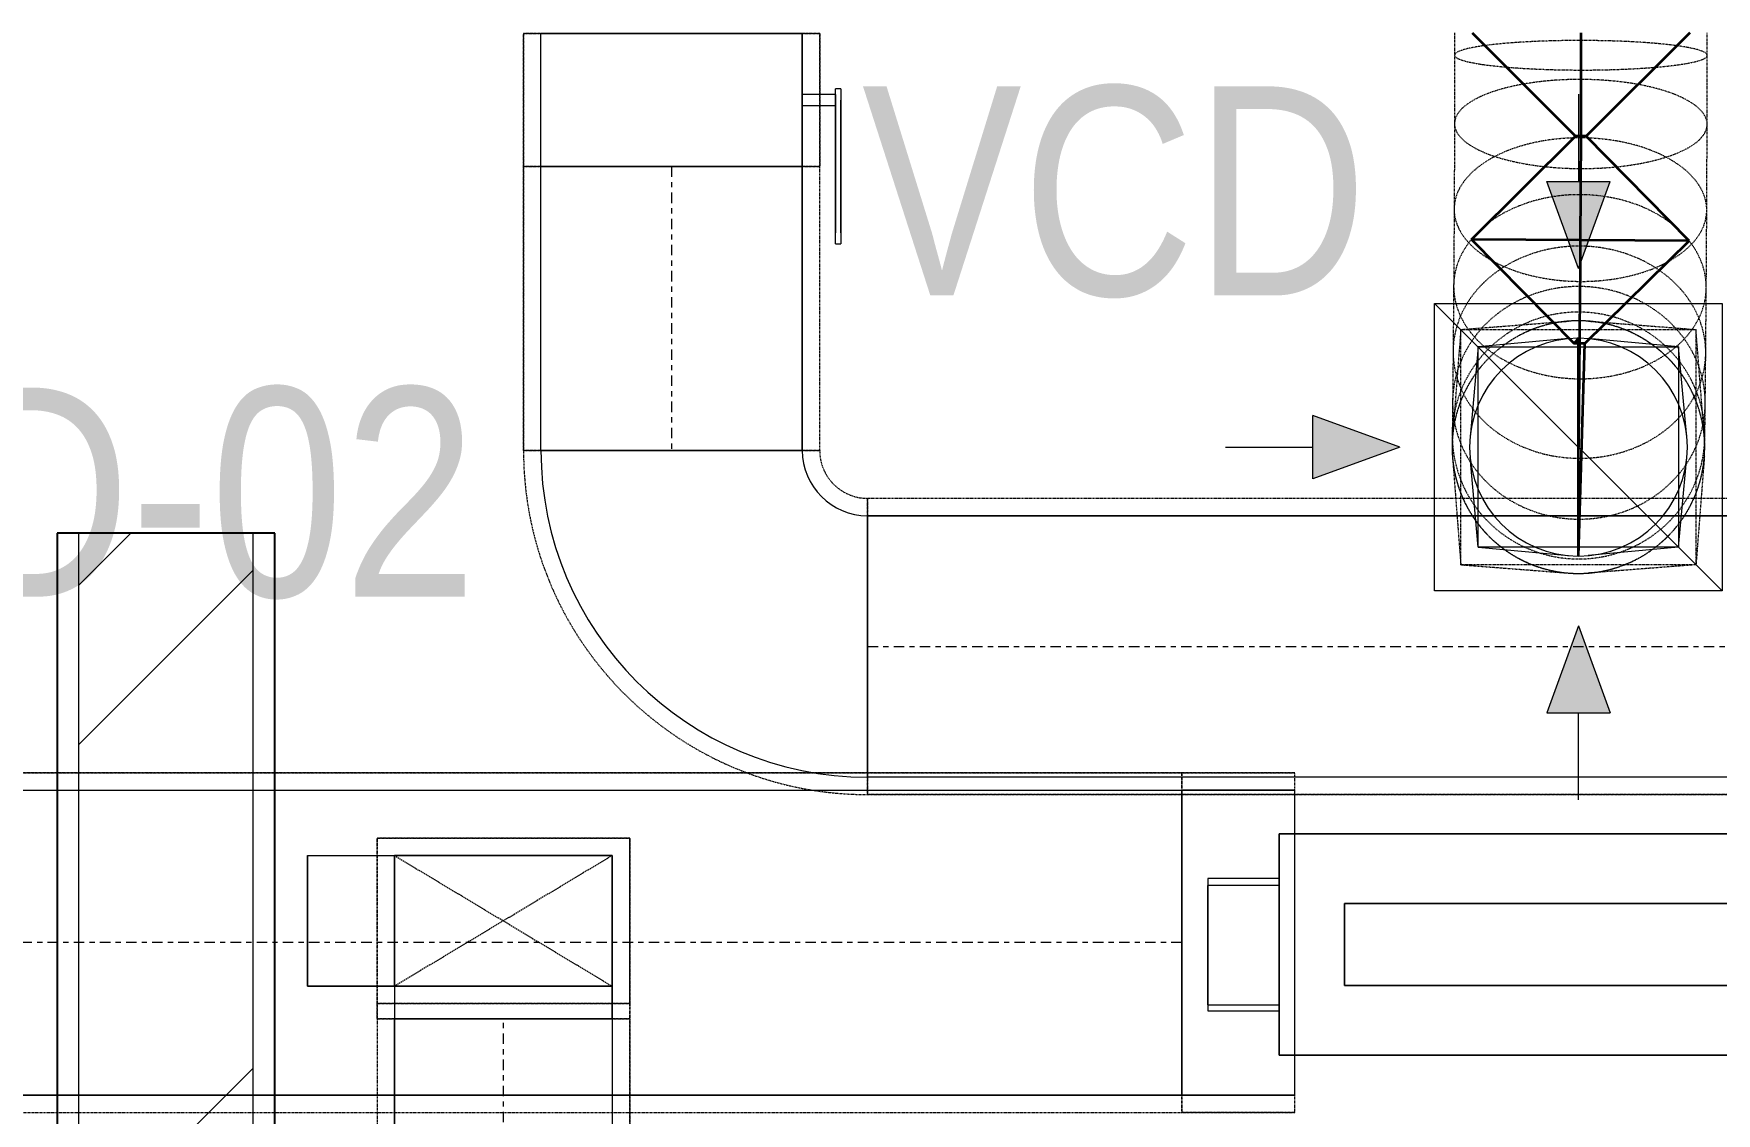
# Model space of a CAD drawing. Header units: inches. Extents: x -83664 to 20107, y -47222 to 19398.
# Drawn here: x -11524 to -9592, y -38480 to -37241 of the extents above; entities that cross this region are included whole.
import ezdxf

# ---------------------------------------------------------------- set-up
doc = ezdxf.new("R2010")
doc.units = ezdxf.units.IN
doc.header["$MEASUREMENT"] = 0
for name, pattern in [('Center', [29.999999, 12, -6, 6, -6]), ('Hidden 0_50', [1.0584, 0.5292, -0.5292]), ('Hidden 1_5', [2.2, 1.5, -0.7])]:
    doc.linetypes.add(name, pattern=pattern)
for name, color, linetype, lineweight in [('A-DETL-GENF', 7, 'Continuous', 9), ('A-WALL', 7, 'Continuous', 9), ('A-WALL-PATT', 7, 'Continuous', 25), ('G-ANNO-TEXT', 7, 'Continuous', 9), ('M-EQPM', 7, 'Continuous', 18), ('M-HVAC-CDFF', 7, 'Continuous', 9), ('M-HVAC-DUCT-ANNO', 7, 'Continuous', 9), ('M-HVAC-DUCT-CNTR', 7, 'Center', 9)]:
    doc.layers.add(name, color=color, linetype=linetype, lineweight=lineweight)
doc.layers.add('M-HVAC-DUCT', color=7, linetype='Continuous', lineweight=9, true_color=0xffe97f)
doc.layers.add('M-HVAC-DUCT-PATT', color=7, linetype='Continuous', lineweight=35, true_color=0x007f00)
doc.styles.add('Arial Narrow_21', font='ARIALN.TTF', dxfattribs={"height": 240})

# ---------------------------------------------------------------- blocks, each defined once
blk = doc.blocks.new('GCE-AT-Return Air Rectangular Diffuser - 230x230-7597546-FIRST FLOOR AC CONDITIONING LAYOUT - PART A')
at = {"layer": 'A-DETL-GENF', "true_color": 0xff00ff}
for points in [[(0, 205), (36.4, 305), (-36.4, 305)], [(-305, -36.4), (-205, 0), (-305, 36.4)], [(305, -36.4), (305, 36.4), (205, 0)], [(36.4, -305), (0, -205), (-36.4, -305)]]:
    blk.add_hatch(color=6, dxfattribs=at).paths.add_polyline_path(points)
at = {"layer": 'A-DETL-GENF', "color": 6, "true_color": 0xff00ff}
for p, q in [((0, 405), (0, 305)), ((0, 205), (-36.4, 305)), ((-36.4, 305), (36.4, 305)), ((0, 205), (36.4, 305)), ((-165, 165), (165, 165)), ((-165, -165), (-165, 165)), ((-165, 165), (165, -165)), ((165, 165), (165, -165)), ((-205, 0), (-305, 36.4)), ((-305, -36.4), (-305, 36.4)), ((205, 0), (305, 36.4)), ((305, 36.4), (305, -36.4)), ((405, 0), (305, 0)), ((-405, 0), (-305, 0)), ((-205, 0), (-305, -36.4)), ((205, 0), (305, -36.4)), ((165, -165), (-165, -165)), ((0, -205), (-36.4, -305)), ((0, -205), (36.4, -305)), ((-36.4, -305), (36.4, -305)), ((0, -405), (0, -305))]:
    blk.add_line(p, q, dxfattribs=at)
blk = doc.blocks.new('M_Rectangular to Round Transition - Angle - 45 Degree-7699471-FIRST FLOOR AC CONDITIONING LAYOUT - PART A')
at = {"layer": 'M-HVAC-DUCT', "color": 6, "true_color": 0xff00ff}
for p, q in [((126148, 70488.3), (126044.4, 70478.8)), ((126274.4, 70478.8), (126170.7, 70488.3)), ((126044.4, 70478.8), (126034.9, 70375.2)), ((126044.4, 70478.8), (126274.4, 70478.8)), ((126044.4, 70248.8), (126044.4, 70478.8)), ((126283.8, 70375.2), (126274.4, 70478.8)), ((126274.4, 70478.8), (126274.4, 70248.8)), ((126044.4, 70248.8), (126034.9, 70352.4)), ((126274.4, 70248.8), (126283.8, 70352.4)), ((126044.4, 70248.8), (126148, 70239.3)), ((126274.4, 70248.8), (126044.4, 70248.8)), ((126274.4, 70248.8), (126170.7, 70239.3))]:
    blk.add_line(p, q, dxfattribs=at)
for start, end in [(90, 180), (0, 90), (180, 270), (270, 0)]:
    blk.add_arc((126159.4, 70363.8), 125, start, end, dxfattribs=at)
blk = doc.blocks.new('M_Rectangular Elbow - Radius - 0_75 W-7240826-FIRST FLOOR AC CONDITIONING LAYOUT - PART A')
at = {"layer": 'M-HVAC-DUCT', "color": 6, "true_color": 0xff00ff}
for p, q in [((-150, 225), (150, 225)), ((150, 225), (-150, 225)), ((-225, 150), (-225, -150)), ((-225, -150), (-225, 150))]:
    blk.add_line(p, q, dxfattribs=at)
for radius in [75, 75, 375, 375]:
    blk.add_arc((-225, 225), radius, 270, 0, dxfattribs=at)
blk = doc.blocks.new('CAV - CAV-39-9301338-FIRST FLOOR AC CONDITIONING LAYOUT - PART A')
at = {"layer": 'M-EQPM', "color": 30, "true_color": 0xff7f00}
for p, q in [((500, 127), (-500, 127)), ((-500, 127), (-500, -127)), ((-500, -127), (-500, 127)), ((-500, 127), (500, 127)), ((500, -127), (500, 127)), ((500, 127), (500, -127)), ((-500, 76), (-581.8, 76)), ((-581.8, 76), (-581.8, -76)), ((-581.8, 76), (-581.8, -76)), ((-500, 69.3), (-581.8, 69.3)), ((-581.8, -67.7), (-581.8, 69.3)), ((-581.8, -67.7), (-581.8, 69.3)), ((-500, -76), (-500, 76)), ((-500, -76), (-500, 76)), ((-500, 69.3), (-500, -67.7)), ((-500, 69.3), (-500, -67.7)), ((581.8, 76), (500, 76)), ((500, 76), (500, -76)), ((500, 76), (500, -76)), ((581.8, 69.3), (500, 69.3)), ((500, -67.7), (500, 69.3)), ((500, -67.7), (500, 69.3)), ((581.8, -76), (581.8, 76)), ((581.8, -76), (581.8, 76)), ((581.8, 69.3), (581.8, -67.7)), ((581.8, 69.3), (581.8, -67.7)), ((-425, -47.3), (-425, 46.8)), ((-425, 46.8), (425, 46.8)), ((425, 46.8), (-425, 46.8)), ((-425, 46.8), (-425, -47.3)), ((425, 46.8), (425, -47.3)), ((425, -47.3), (425, 46.8)), ((425, -47.3), (-425, -47.3)), ((-425, -47.3), (425, -47.3)), ((-581.8, -67.7), (-500, -67.7)), ((-581.8, -76), (-500, -76)), ((500, -67.7), (581.8, -67.7)), ((500, -76), (581.8, -76)), ((-500, -127), (500, -127)), ((500, -127), (-500, -127)), ((-183.8, -127), (-403.8, -127)), ((-403.8, -127), (-183.8, -127)), ((-403.8, -127), (-403.8, -181.7)), ((-403.8, -127), (-403.8, -181.7)), ((-183.8, -181.7), (-183.8, -127)), ((-183.8, -127), (-183.8, -181.7)), ((-183.8, -181.7), (-403.8, -181.7)), ((-403.8, -181.7), (-183.8, -181.7))]:
    blk.add_line(p, q, dxfattribs=at)
blk = doc.blocks.new('M_Rec to Rnd Transition - Angle - 60 Degree-7726578-FIRST FLOOR AC CONDITIONING LAYOUT - PART A')
at = {"layer": 'M-HVAC-DUCT', "color": 30, "true_color": 0xff7f00}
for p, q in [((0, 175), (129.9, 175)), ((129.9, 175), (0, 175)), ((0, 175), (0, -175)), ((0, -175), (0, 175)), ((129.9, 0), (129.9, 175)), ((129.9, 0), (129.9, 175)), ((129.9, -175), (129.9, 0)), ((129.9, -175), (129.9, 0)), ((0, -175), (129.9, -175)), ((129.9, -175), (0, -175))]:
    blk.add_line(p, q, dxfattribs=at)
blk = doc.blocks.new('TEMW-ME-DMP-Volume Control Damper - Standard-V98-FIRST FLOOR AC CONDITIONING LAYOUT - PART A')
at = {"layer": 'M-HVAC-DUCT', "color": 6, "true_color": 0xff00ff}
for p, q in [((-165.1, 188.1), (-165.1, 194.45)), ((-152.4, 194.45), (-165.1, 194.45)), ((0, 194.45), (-152.4, 194.45)), ((-152.4, 194.45), (0, 194.45)), ((12.7, 194.45), (0, 194.45)), ((12.7, 194.45), (12.7, 188.1)), ((-165.1, 188.1), (-152.4, 188.1)), ((0, 188.1), (-152.4, 188.1)), ((-152.4, 188.1), (0, 188.1)), ((-6.35, 150), (-6.35, 188.1)), ((6.35, 188.1), (-6.35, 188.1)), ((6.35, 188.1), (-6.35, 188.1)), ((0, 188.1), (12.7, 188.1)), ((6.35, 188.1), (6.35, 150)), ((-76.2, 150), (-76.2, -150)), ((-76.2, -150), (-76.2, 150)), ((76.2, 150), (-76.2, 150)), ((-76.2, 150), (76.2, 150)), ((-76.2, 150), (76.2, 150)), ((-6.35, 150), (6.35, 150)), ((-6.35, 150), (6.35, 150)), ((76.2, 150), (76.2, -150)), ((76.2, -150), (76.2, 150)), ((-76.2, -150), (76.2, -150)), ((-76.2, -150), (76.2, -150)), ((-76.2, -150), (76.2, -150))]:
    blk.add_line(p, q, dxfattribs=at)
blk = doc.blocks.new('M_Rec Tap - Beveled - Standard-V197-FIRST FLOOR AC CONDITIONING LAYOUT - PART A')
at = {"layer": 'M-HVAC-DUCT', "color": 30, "true_color": 0xff7f00}
for p, q in [((140246.8, 60037.7), (140246.8, 60187.7)), ((140246.8, 60187.7), (140346.8, 60187.7)), ((140246.8, 60187.7), (140596.8, 60187.7)), ((140246.8, 60187.7), (140246.8, 60037.7)), ((140346.8, 60037.7), (140346.8, 60187.7)), ((140346.8, 60187.7), (140596.8, 60187.7)), ((140596.8, 60187.7), (140596.8, 60037.7)), ((140596.8, 60187.7), (140596.8, 60037.7)), ((140246.8, 60037.7), (140346.8, 60037.7)), ((140596.8, 60037.7), (140246.8, 60037.7)), ((140596.8, 60037.7), (140346.8, 60037.7))]:
    blk.add_line(p, q, dxfattribs=at)
blk = doc.blocks.new('M_Rec Elbow - Radius - 0_75W-7691788-FIRST FLOOR AC CONDITIONING LAYOUT - PART A')
at = {"layer": 'M-HVAC-DUCT', "color": 30, "true_color": 0xff7f00}
for p, q in [((140596.8, 60187.7), (140346.8, 60187.7)), ((140346.8, 60187.7), (140346.8, 60037.7)), ((140346.8, 60187.7), (140346.8, 60000.2)), ((140596.8, 60037.7), (140596.8, 60187.7)), ((140596.8, 60187.7), (140596.8, 60000.2)), ((140596.8, 60037.7), (140346.8, 60037.7)), ((140346.8, 60037.7), (140596.8, 60037.7)), ((140346.8, 60037.7), (140346.8, 60000.2)), ((140596.8, 60000.2), (140596.8, 60037.7)), ((140596.8, 60000.2), (140346.8, 60000.2)), ((140346.8, 60000.2), (140596.8, 60000.2))]:
    blk.add_line(p, q, dxfattribs=at)
blk = doc.blocks.new('TEMW-SMBZ-HO-BM-HVAC-00002_rvt-1-FIRST FLOOR AC CONDITIONING LAYOUT - PART A')
at = {"layer": 'M-HVAC-DUCT', "color": 6, "linetype": 'Hidden 0_50', "true_color": 0xff00ff}
for p, q in [((140834.9, 61131.1), (140494.9, 61131.1)), ((140494.9, 61131.1), (140494.9, 60978.7)), ((140494.9, 60978.7), (140494.9, 61131.1)), ((140494.9, 61131.1), (140834.9, 61131.1)), ((140834.9, 60978.7), (140834.9, 61131.1)), ((140834.9, 61131.1), (140834.9, 60978.7)), ((141563.8, 61131.9), (141563.8, 61106.4)), ((141853.8, 61106.1), (141853.8, 61131.9)), ((141563.8, 61106.4), (141563.7, 61027.8)), ((141853.7, 61027), (141853.8, 61106.1)), ((141563.7, 61027.9), (141563.3, 60929.8)), ((141853.3, 60928.4), (141853.7, 61026.9)), ((140494.9, 60978.7), (140834.9, 60978.7)), ((140834.9, 60978.7), (140494.9, 60978.7)), ((140494.9, 60978.7), (140494.9, 60652.7)), ((140494.9, 60652.7), (140494.9, 60978.7)), ((140494.9, 60978.7), (140834.9, 60978.7)), ((140834.9, 60978.7), (140494.9, 60978.7)), ((140834.9, 60652.7), (140834.9, 60978.7)), ((140834.9, 60652.7), (140834.9, 60978.7)), ((141563.3, 60929.9), (141562.7, 60841.6)), ((141852.7, 60839.6), (141853.3, 60928.3)), ((141562.7, 60841.7), (141562.1, 60766.7)), ((141852.1, 60764.2), (141852.7, 60839.5)), ((141570.9, 60791.5), (141561.4, 60667.7)), ((141570.9, 60791.5), (141694.8, 60801.1)), ((141570.9, 60521.5), (141570.9, 60791.5)), ((141570.9, 60791.5), (141840.9, 60791.5)), ((141717.1, 60801.1), (141840.9, 60791.5)), ((141850.5, 60667.7), (141840.9, 60791.5)), ((141840.9, 60791.5), (141840.9, 60521.5)), ((141562.1, 60766.8), (141561.5, 60708.8)), ((141851.5, 60705.9), (141852.1, 60764.1)), ((141561.5, 60708.9), (141561.1, 60671.4)), ((141851.1, 60668.2), (141851.5, 60705.7)), ((141561.1, 60671.6), (141560.9, 60658.3)), ((141850.9, 60654.7), (141851.1, 60668.1)), ((140494.9, 60652.7), (140834.9, 60652.7)), ((140834.9, 60652.7), (140494.9, 60652.7)), ((140834.9, 60652.7), (140494.9, 60652.7)), ((140494.9, 60652.7), (140834.9, 60652.7)), ((141561.4, 60645.3), (141570.9, 60521.5)), ((141850.5, 60645.3), (141840.9, 60521.5)), ((140889.9, 60257.7), (140889.9, 60597.7)), ((140889.9, 60597.7), (140889.9, 60257.7)), ((145759.9, 60597.7), (140889.9, 60597.7)), ((145759.9, 60597.7), (140889.9, 60597.7)), ((140889.9, 60257.7), (140889.9, 60597.7)), ((140889.9, 60597.7), (140889.9, 60257.7)), ((141570.9, 60521.5), (141694.8, 60511.9)), ((141840.9, 60521.5), (141570.9, 60521.5)), ((141840.9, 60521.5), (141717.1, 60511.9)), ((140889.9, 60257.7), (145759.9, 60257.7)), ((145759.9, 60257.7), (140889.9, 60257.7))]:
    blk.add_line(p, q, dxfattribs=at)
at = {"layer": 'M-HVAC-DUCT', "color": 6, "true_color": 0xff00ff}
for p, q in [((140814.9, 60978.7), (140514.9, 60978.7)), ((140514.9, 60978.7), (140814.9, 60978.7)), ((140514.9, 60652.7), (140514.9, 60978.7)), ((140514.9, 60652.7), (140514.9, 60978.7)), ((140814.9, 60978.7), (140814.9, 60652.7)), ((140814.9, 60652.7), (140814.9, 60978.7)), ((140814.9, 60652.7), (140514.9, 60652.7)), ((140514.9, 60652.7), (140814.9, 60652.7)), ((140889.9, 60577.7), (140889.9, 60277.7)), ((140889.9, 60277.7), (140889.9, 60577.7)), ((140889.9, 60577.7), (145759.9, 60577.7)), ((145759.9, 60577.7), (140889.9, 60577.7)), ((145759.9, 60277.7), (140889.9, 60277.7)), ((145759.9, 60277.7), (140889.9, 60277.7))]:
    blk.add_line(p, q, dxfattribs=at)
at = {"layer": 'M-HVAC-DUCT', "color": 30, "linetype": 'Hidden 0_50', "true_color": 0xff7f00}
for p, q in [((141250.6, 60282.7), (135432.8, 60282.7)), ((135432.8, 60282.7), (141250.6, 60282.7)), ((141250.6, 60282.7), (141250.6, 59892.7)), ((141250.6, 59892.7), (141250.6, 60282.7)), ((141250.6, 60282.7), (141380.5, 60282.7)), ((141380.5, 60282.7), (141250.6, 60282.7)), ((141250.6, 59892.7), (141250.6, 60282.7)), ((141250.6, 60282.7), (141250.6, 59892.7)), ((141380.5, 60087.7), (141380.5, 60282.7)), ((141380.5, 60087.7), (141380.5, 60282.7)), ((140326.8, 60207.7), (140616.8, 60207.7)), ((140326.8, 60017.7), (140326.8, 60207.7)), ((140326.8, 60207.7), (140326.8, 60017.7)), ((140616.8, 60207.7), (140326.8, 60207.7)), ((140326.8, 60017.7), (140326.8, 60207.7)), ((140326.8, 60207.7), (140326.8, 60000.2)), ((140326.8, 60207.7), (140616.8, 60207.7)), ((140616.8, 60207.7), (140616.8, 60017.7)), ((140616.8, 60017.7), (140616.8, 60207.7)), ((140616.8, 60000.2), (140616.8, 60207.7)), ((140616.8, 60207.7), (140616.8, 60017.7)), ((141380.5, 59892.7), (141380.5, 60087.7)), ((141380.5, 59892.7), (141380.5, 60087.7)), ((140616.8, 60017.7), (140326.8, 60017.7)), ((140326.8, 60017.7), (140616.8, 60017.7)), ((140616.8, 60017.7), (140326.8, 60017.7)), ((140326.8, 60000.2), (140326.8, 60017.7)), ((140616.8, 60017.7), (140326.8, 60017.7)), ((140616.8, 60000.2), (140326.8, 60000.2)), ((140326.8, 60000.2), (140616.8, 60000.2)), ((140326.8, 60000.2), (140326.8, 59041.5)), ((140326.8, 60000.2), (140326.8, 59041.5)), ((140326.8, 60000.2), (140616.8, 60000.2)), ((140326.8, 60000.2), (140616.8, 60000.2)), ((140616.8, 60017.7), (140616.8, 60000.2)), ((140616.8, 59041.5), (140616.8, 60000.2)), ((140616.8, 60000.2), (140616.8, 59041.5)), ((135432.8, 59892.7), (141250.6, 59892.7)), ((135432.8, 59892.7), (141250.6, 59892.7)), ((141250.6, 59892.7), (141380.5, 59892.7)), ((141380.5, 59892.7), (141250.6, 59892.7))]:
    blk.add_line(p, q, dxfattribs=at)
at = {"layer": 'M-HVAC-DUCT', "color": 30, "true_color": 0xff7f00}
for p, q in [((135432.8, 60262.7), (141250.6, 60262.7)), ((135432.8, 60262.7), (141250.6, 60262.7)), ((141250.6, 59912.7), (141250.6, 60262.7)), ((141250.6, 60262.7), (141250.6, 59912.7)), ((140246.8, 60187.7), (140596.8, 60187.7)), ((140246.8, 60187.7), (140596.8, 60187.7)), ((140246.8, 60187.7), (140246.8, 60037.7)), ((140246.8, 60037.7), (140246.8, 60187.7)), ((140596.8, 60037.7), (140596.8, 60187.7)), ((140596.8, 60187.7), (140596.8, 60037.7)), ((140596.8, 60037.7), (140246.8, 60037.7)), ((140596.8, 60037.7), (140246.8, 60037.7)), ((140346.8, 60000.2), (140596.8, 60000.2)), ((140596.8, 60000.2), (140346.8, 60000.2)), ((140346.8, 59041.5), (140346.8, 60000.2)), ((140346.8, 60000.2), (140346.8, 59041.5)), ((140596.8, 60000.2), (140596.8, 59041.5)), ((140596.8, 60000.2), (140596.8, 59041.5)), ((141250.6, 59912.7), (135432.8, 59912.7)), ((135432.8, 59912.7), (141250.6, 59912.7))]:
    blk.add_line(p, q, dxfattribs=at)
at = {"layer": 'M-HVAC-DUCT', "color": 6, "linetype": 'Hidden 0_50', "true_color": 0xff00ff}
for centre, radius, start, end in [((141705.9, 60656.5), 145, 359.7118, 179.7118), ((141705.9, 60656.5), 145, 90, 180), ((141705.9, 60656.5), 145, 0, 90), ((141705.9, 60656.5), 145, 179.7118, 359.7118), ((141705.9, 60656.5), 145, 180, 270), ((141705.9, 60656.5), 145, 270, 0), ((140889.9, 60652.7), 395, 180, 270), ((140889.9, 60652.7), 395, 180, 270), ((140889.9, 60652.7), 55, 180, 270), ((140889.9, 60652.7), 55, 180, 270)]:
    blk.add_arc(centre, radius, start, end, dxfattribs=at)
for points in [[(141853.8, 61106.1), (141853.8, 61107.7), (141850.5, 61110.6), (141835.8, 61114.7), (141812.5, 61118.3), (141782.2, 61121.1), (141746.8, 61122.8), (141708.8, 61123.4), (141670.9, 61122.9), (141635.5, 61121.2), (141605.1, 61118.5), (141581.8, 61115), (141567.2, 61110.9), (141563.8, 61107.9), (141563.8, 61106.4)], [(141563.8, 61106.4), (141563.8, 61104.9), (141567.2, 61102), (141581.8, 61097.8), (141605.1, 61094.3), (141635.5, 61091.5), (141670.9, 61089.8), (141708.8, 61089.1), (141746.8, 61089.7), (141782.2, 61091.4), (141812.5, 61094.1), (141835.8, 61097.6), (141850.5, 61101.7), (141853.8, 61104.6), (141853.8, 61106.1)], [(141853.7, 61027), (141853.7, 61031.5), (141850.4, 61040.3), (141835.7, 61052.9), (141812.4, 61063.7), (141782.1, 61072), (141746.7, 61077.2), (141708.7, 61079.1), (141670.8, 61077.5), (141635.4, 61072.4), (141605, 61064.3), (141581.7, 61053.6), (141567, 61041.2), (141563.7, 61032.3), (141563.7, 61027.8)], [(141563.7, 61027.8), (141563.7, 61023.3), (141567, 61014.4), (141581.6, 61001.9), (141604.9, 60991.1), (141635.3, 60982.8), (141670.6, 60977.5), (141708.6, 60975.7), (141746.6, 60977.3), (141781.9, 60982.4), (141812.3, 60990.5), (141835.7, 61001.1), (141850.3, 61013.6), (141853.7, 61022.5), (141853.7, 61027)], [(141853.3, 60928.5), (141853.3, 60935.7), (141850, 60950), (141835.4, 60970.2), (141812.1, 60987.6), (141781.8, 61001), (141746.4, 61009.4), (141708.5, 61012.4), (141670.5, 61009.8), (141635.1, 61001.6), (141604.7, 60988.5), (141581.3, 60971.3), (141566.6, 60951.3), (141563.3, 60937), (141563.3, 60929.7)], [(141852.7, 60839.8), (141852.7, 60849.1), (141849.4, 60867.5), (141834.9, 60893.4), (141811.6, 60915.6), (141781.3, 60932.8), (141746, 60943.6), (141708, 60947.5), (141670.1, 60944), (141634.7, 60933.5), (141604.2, 60916.7), (141580.9, 60894.7), (141566.1, 60869), (141562.7, 60850.6), (141562.7, 60841.3)], [(141563.3, 60929.7), (141563.2, 60922.5), (141566.5, 60908.2), (141581.1, 60888), (141604.4, 60870.6), (141634.7, 60857.2), (141670.1, 60848.8), (141708.1, 60845.8), (141746, 60848.4), (141781.4, 60856.6), (141811.8, 60869.7), (141835.2, 60886.9), (141849.9, 60906.9), (141853.2, 60921.2), (141853.3, 60928.5)], [(141852.1, 60764.7), (141852.1, 60775.3), (141848.9, 60796.5), (141834.3, 60826.3), (141811.1, 60851.9), (141780.8, 60871.7), (141745.5, 60884.2), (141707.6, 60888.6), (141669.6, 60884.6), (141634.2, 60872.5), (141603.7, 60853.1), (141580.3, 60827.7), (141565.5, 60798.1), (141562.1, 60776.9), (141562.1, 60766.3)], [(141851.5, 60706.6), (141851.6, 60718.2), (141848.3, 60741.5), (141833.8, 60774.2), (141810.6, 60802.3), (141780.4, 60823.9), (141745, 60837.6), (141707.1, 60842.4), (141669.1, 60838), (141633.7, 60824.7), (141603.2, 60803.4), (141579.8, 60775.6), (141565, 60743), (141561.6, 60719.8), (141561.5, 60708.1)], [(141562.7, 60841.3), (141562.7, 60832.1), (141565.9, 60813.7), (141580.5, 60787.8), (141603.7, 60765.6), (141634, 60748.4), (141669.4, 60737.6), (141707.3, 60733.7), (141745.3, 60737.2), (141780.7, 60747.7), (141811.1, 60764.5), (141834.5, 60786.5), (141849.3, 60812.2), (141852.7, 60830.6), (141852.7, 60839.8)], [(141851.1, 60669.1), (141851.1, 60681.4), (141847.9, 60706.2), (141833.4, 60740.8), (141810.3, 60770.6), (141780, 60793.5), (141744.7, 60808), (141706.8, 60813.1), (141668.8, 60808.4), (141633.4, 60794.3), (141602.9, 60771.7), (141579.4, 60742.1), (141564.6, 60707.6), (141561.1, 60682.9), (141561.1, 60670.6)], [(141850.9, 60655.8), (141851, 60668.4), (141847.8, 60693.7), (141833.3, 60729.2), (141810.2, 60759.7), (141779.9, 60783.1), (141744.6, 60798), (141706.7, 60803.2), (141668.7, 60798.4), (141633.2, 60783.9), (141602.7, 60760.7), (141579.3, 60730.5), (141564.4, 60695.2), (141561, 60669.9), (141560.9, 60657.2)], [(141562.1, 60766.3), (141562, 60755.6), (141565.3, 60734.4), (141579.8, 60704.6), (141603, 60679), (141633.3, 60659.2), (141668.6, 60646.7), (141706.6, 60642.3), (141744.6, 60646.3), (141780, 60658.4), (141810.4, 60677.8), (141833.8, 60703.2), (141848.6, 60732.8), (141852, 60754), (141852.1, 60764.7)], [(141561.5, 60708.1), (141561.5, 60696.4), (141564.7, 60673.1), (141579.2, 60640.5), (141602.4, 60612.4), (141632.6, 60590.8), (141668, 60577.1), (141705.9, 60572.3), (141743.9, 60576.7), (141779.3, 60590), (141809.8, 60611.3), (141833.2, 60639.1), (141848, 60671.6), (141851.4, 60694.9), (141851.5, 60706.6)], [(141560.9, 60657.2), (141560.9, 60644.6), (141564.1, 60619.3), (141578.5, 60583.8), (141601.7, 60553.3), (141632, 60529.9), (141667.3, 60515), (141705.2, 60509.8), (141743.2, 60514.6), (141778.6, 60529.1), (141809.1, 60552.3), (141832.6, 60582.5), (141847.4, 60617.8), (141850.9, 60643.1), (141850.9, 60655.8)], [(141561.1, 60670.6), (141561, 60658.2), (141564.2, 60633.5), (141578.7, 60598.8), (141601.9, 60569), (141632.2, 60546.1), (141667.5, 60531.6), (141705.4, 60526.5), (141743.4, 60531.2), (141778.8, 60545.3), (141809.3, 60568), (141832.8, 60597.5), (141847.6, 60632), (141851, 60656.7), (141851.1, 60669.1)]]:
    blk.add_open_spline(points, degree=3, dxfattribs=at)
at = {"layer": 'M-HVAC-DUCT-ANNO', "color": 30, "linetype": 'Hidden 1_5', "true_color": 0xff7f00}
for p, q in [((140346.8, 60037.7), (140346.8, 60187.7)), ((140346.8, 60187.7), (140596.8, 60187.7)), ((140346.8, 60187.7), (140596.8, 60037.7)), ((140596.8, 60187.7), (140346.8, 60037.7)), ((140596.8, 60187.7), (140596.8, 60037.7)), ((140596.8, 60037.7), (140346.8, 60037.7))]:
    blk.add_line(p, q, dxfattribs=at)
at = {"layer": 'M-HVAC-DUCT-CNTR', "color": 6, "true_color": 0xff00ff}
for p, q in [((140664.9, 60978.7), (140664.9, 60652.7)), ((140889.9, 60427.7), (145759.9, 60427.7))]:
    blk.add_line(p, q, dxfattribs=at)
at = {"layer": 'M-HVAC-DUCT-CNTR', "color": 30, "true_color": 0xff7f00}
for p, q in [((141250.6, 60087.7), (135432.8, 60087.7)), ((140471.8, 59041.5), (140471.8, 60000.2))]:
    blk.add_line(p, q, dxfattribs=at)
at = {"layer": 'M-HVAC-DUCT-CNTR', "color": 6, "linetype": 'Continuous', "lineweight": 35, "true_color": 0xff00ff}
blk.add_open_spline([(141708.8, 61131.9), (141708.8, 60883.7), (141705.9, 60656.5), (141705.9, 60656.5)], degree=3, dxfattribs=at)
at = {"layer": 'M-HVAC-DUCT-PATT', "color": 6, "true_color": 0xff00ff}
for p, q in [((141583.8, 61131.9), (141702.5, 61013.4)), ((141833.8, 61131.9), (141714.8, 61013.3)), ((141583.1, 60895), (141702.5, 61013.4)), ((141714.8, 61013.3), (141702.5, 61013.4)), ((141833.1, 60893.4), (141714.8, 61013.3)), ((141583.1, 60895), (141701, 60775.4)), ((141833.1, 60893.4), (141583.1, 60895)), ((141833.1, 60893.4), (141583.1, 60895)), ((141833.1, 60893.4), (141713.3, 60775.3)), ((141705.9, 60781.5), (141701, 60775.4)), ((141713.3, 60775.3), (141701, 60775.4)), ((141705.9, 60531.5), (141705.9, 60781.5)), ((141705.9, 60531.5), (141713.3, 60775.3))]:
    blk.add_line(p, q, dxfattribs=at)
at = {"layer": 'M-EQPM', "color": 6, "linetype": 'Hidden 0_50', "lineweight": 9, "true_color": 0xff00ff, "rotation": 180}
blk.add_blockref('CAV - CAV-39-9301338-FIRST FLOOR AC CONDITIONING LAYOUT - PART A', (141862.3, 60085.5), dxfattribs=at)
at = {"layer": 'M-HVAC-CDFF', "color": 6, "linetype": 'Hidden 0_50', "lineweight": 9, "true_color": 0xff00ff}
blk.add_blockref('GCE-AT-Return Air Rectangular Diffuser - 230x230-7597546-FIRST FLOOR AC CONDITIONING LAYOUT - PART A', (141705.9, 60656.5), dxfattribs=at)
at = {"layer": 'M-HVAC-DUCT', "color": 6, "linetype": 'Hidden 0_50', "lineweight": 9, "true_color": 0xff00ff, "extrusion": (0, 0, -1), "rotation": 90}
blk.add_blockref('TEMW-ME-DMP-Volume Control Damper - Standard-V98-FIRST FLOOR AC CONDITIONING LAYOUT - PART A', (-140664.9, 61054.9), dxfattribs=at)
at = {"layer": 'M-HVAC-DUCT', "color": 6, "linetype": 'Hidden 0_50', "lineweight": 9, "true_color": 0xff00ff}
for name, p in [('M_Rectangular to Round Transition - Angle - 45 Degree-7699471-FIRST FLOOR AC CONDITIONING LAYOUT - PART A', (15546.6, -9707.3)), ('M_Rec to Rnd Transition - Angle - 60 Degree-7726578-FIRST FLOOR AC CONDITIONING LAYOUT - PART A', (141250.6, 60087.7)), ('M_Rec Tap - Beveled - Standard-V197-FIRST FLOOR AC CONDITIONING LAYOUT - PART A', (0, 0)), ('M_Rec Elbow - Radius - 0_75W-7691788-FIRST FLOOR AC CONDITIONING LAYOUT - PART A', (0, 0))]:
    blk.add_blockref(name, p, dxfattribs=at)
at = {"layer": 'M-HVAC-DUCT', "color": 6, "linetype": 'Hidden 0_50', "lineweight": 9, "true_color": 0xff00ff, "rotation": 270}
blk.add_blockref('M_Rectangular Elbow - Radius - 0_75 W-7240826-FIRST FLOOR AC CONDITIONING LAYOUT - PART A', (140664.9, 60427.7), dxfattribs=at)
blk = doc.blocks.new('TEMW-SMBZ-HO-BM-HVAC-00002_rvt-2-FIRST FLOOR AC CONDITIONING LAYOUT - PART A')
at = {"layer": 'M-HVAC-DUCT', "color": 6, "linetype": 'Hidden 0_50', "true_color": 0xff00ff}
for p, q in [((140834.9, 61131.1), (140494.9, 61131.1)), ((140494.9, 61131.1), (140494.9, 60978.7)), ((140494.9, 60978.7), (140494.9, 61131.1)), ((140494.9, 61131.1), (140834.9, 61131.1)), ((140834.9, 60978.7), (140834.9, 61131.1)), ((140834.9, 61131.1), (140834.9, 60978.7)), ((141563.8, 61131.9), (141563.8, 61106.4)), ((141853.8, 61106.1), (141853.8, 61131.9)), ((141563.8, 61106.4), (141563.7, 61027.8)), ((141853.7, 61027), (141853.8, 61106.1)), ((141563.7, 61027.9), (141563.3, 60929.8)), ((141853.3, 60928.4), (141853.7, 61026.9)), ((140494.9, 60978.7), (140834.9, 60978.7)), ((140834.9, 60978.7), (140494.9, 60978.7)), ((140494.9, 60978.7), (140494.9, 60652.7)), ((140494.9, 60652.7), (140494.9, 60978.7)), ((140494.9, 60978.7), (140834.9, 60978.7)), ((140834.9, 60978.7), (140494.9, 60978.7)), ((140834.9, 60652.7), (140834.9, 60978.7)), ((140834.9, 60652.7), (140834.9, 60978.7)), ((141563.3, 60929.9), (141562.7, 60841.6)), ((141852.7, 60839.6), (141853.3, 60928.3)), ((141562.7, 60841.7), (141562.1, 60766.7)), ((141852.1, 60764.2), (141852.7, 60839.5)), ((141570.9, 60791.5), (141561.4, 60667.7)), ((141570.9, 60791.5), (141694.8, 60801.1)), ((141570.9, 60521.5), (141570.9, 60791.5)), ((141570.9, 60791.5), (141840.9, 60791.5)), ((141717.1, 60801.1), (141840.9, 60791.5)), ((141850.5, 60667.7), (141840.9, 60791.5)), ((141840.9, 60791.5), (141840.9, 60521.5)), ((141562.1, 60766.8), (141561.5, 60708.8)), ((141851.5, 60705.9), (141852.1, 60764.1)), ((141561.5, 60708.9), (141561.1, 60671.4)), ((141851.1, 60668.2), (141851.5, 60705.7)), ((141561.1, 60671.6), (141560.9, 60658.3)), ((141850.9, 60654.7), (141851.1, 60668.1)), ((140494.9, 60652.7), (140834.9, 60652.7)), ((140834.9, 60652.7), (140494.9, 60652.7)), ((140834.9, 60652.7), (140494.9, 60652.7)), ((140494.9, 60652.7), (140834.9, 60652.7)), ((141561.4, 60645.3), (141570.9, 60521.5)), ((141850.5, 60645.3), (141840.9, 60521.5)), ((140889.9, 60257.7), (140889.9, 60597.7)), ((140889.9, 60597.7), (140889.9, 60257.7)), ((145759.9, 60597.7), (140889.9, 60597.7)), ((145759.9, 60597.7), (140889.9, 60597.7)), ((140889.9, 60257.7), (140889.9, 60597.7)), ((140889.9, 60597.7), (140889.9, 60257.7)), ((141570.9, 60521.5), (141694.8, 60511.9)), ((141840.9, 60521.5), (141570.9, 60521.5)), ((141840.9, 60521.5), (141717.1, 60511.9)), ((140889.9, 60257.7), (145759.9, 60257.7)), ((145759.9, 60257.7), (140889.9, 60257.7))]:
    blk.add_line(p, q, dxfattribs=at)
at = {"layer": 'M-HVAC-DUCT', "color": 6, "true_color": 0xff00ff}
for p, q in [((140814.9, 60978.7), (140514.9, 60978.7)), ((140514.9, 60978.7), (140814.9, 60978.7)), ((140514.9, 60652.7), (140514.9, 60978.7)), ((140514.9, 60652.7), (140514.9, 60978.7)), ((140814.9, 60978.7), (140814.9, 60652.7)), ((140814.9, 60652.7), (140814.9, 60978.7)), ((140814.9, 60652.7), (140514.9, 60652.7)), ((140514.9, 60652.7), (140814.9, 60652.7)), ((140889.9, 60577.7), (140889.9, 60277.7)), ((140889.9, 60277.7), (140889.9, 60577.7)), ((140889.9, 60577.7), (145759.9, 60577.7)), ((145759.9, 60577.7), (140889.9, 60577.7)), ((145759.9, 60277.7), (140889.9, 60277.7)), ((145759.9, 60277.7), (140889.9, 60277.7))]:
    blk.add_line(p, q, dxfattribs=at)
at = {"layer": 'M-HVAC-DUCT', "color": 30, "linetype": 'Hidden 0_50', "true_color": 0xff7f00}
for p, q in [((141250.6, 60282.7), (135432.8, 60282.7)), ((135432.8, 60282.7), (141250.6, 60282.7)), ((141250.6, 60282.7), (141250.6, 59892.7)), ((141250.6, 59892.7), (141250.6, 60282.7)), ((141250.6, 60282.7), (141380.5, 60282.7)), ((141380.5, 60282.7), (141250.6, 60282.7)), ((141250.6, 59892.7), (141250.6, 60282.7)), ((141250.6, 60282.7), (141250.6, 59892.7)), ((141380.5, 60087.7), (141380.5, 60282.7)), ((141380.5, 60087.7), (141380.5, 60282.7)), ((140326.8, 60207.7), (140616.8, 60207.7)), ((140326.8, 60017.7), (140326.8, 60207.7)), ((140326.8, 60207.7), (140326.8, 60017.7)), ((140616.8, 60207.7), (140326.8, 60207.7)), ((140326.8, 60017.7), (140326.8, 60207.7)), ((140326.8, 60207.7), (140326.8, 60000.2)), ((140326.8, 60207.7), (140616.8, 60207.7)), ((140616.8, 60207.7), (140616.8, 60017.7)), ((140616.8, 60017.7), (140616.8, 60207.7)), ((140616.8, 60000.2), (140616.8, 60207.7)), ((140616.8, 60207.7), (140616.8, 60017.7)), ((141380.5, 59892.7), (141380.5, 60087.7)), ((141380.5, 59892.7), (141380.5, 60087.7)), ((140616.8, 60017.7), (140326.8, 60017.7)), ((140326.8, 60017.7), (140616.8, 60017.7)), ((140616.8, 60017.7), (140326.8, 60017.7)), ((140326.8, 60000.2), (140326.8, 60017.7)), ((140616.8, 60017.7), (140326.8, 60017.7)), ((140616.8, 60000.2), (140326.8, 60000.2)), ((140326.8, 60000.2), (140616.8, 60000.2)), ((140326.8, 60000.2), (140326.8, 59041.5)), ((140326.8, 60000.2), (140326.8, 59041.5)), ((140326.8, 60000.2), (140616.8, 60000.2)), ((140326.8, 60000.2), (140616.8, 60000.2)), ((140616.8, 60017.7), (140616.8, 60000.2)), ((140616.8, 59041.5), (140616.8, 60000.2)), ((140616.8, 60000.2), (140616.8, 59041.5)), ((135432.8, 59892.7), (141250.6, 59892.7)), ((135432.8, 59892.7), (141250.6, 59892.7)), ((141250.6, 59892.7), (141380.5, 59892.7)), ((141380.5, 59892.7), (141250.6, 59892.7))]:
    blk.add_line(p, q, dxfattribs=at)
at = {"layer": 'M-HVAC-DUCT', "color": 30, "true_color": 0xff7f00}
for p, q in [((135432.8, 60262.7), (141250.6, 60262.7)), ((135432.8, 60262.7), (141250.6, 60262.7)), ((141250.6, 59912.7), (141250.6, 60262.7)), ((141250.6, 60262.7), (141250.6, 59912.7)), ((140246.8, 60187.7), (140596.8, 60187.7)), ((140246.8, 60187.7), (140596.8, 60187.7)), ((140246.8, 60187.7), (140246.8, 60037.7)), ((140246.8, 60037.7), (140246.8, 60187.7)), ((140596.8, 60037.7), (140596.8, 60187.7)), ((140596.8, 60187.7), (140596.8, 60037.7)), ((140596.8, 60037.7), (140246.8, 60037.7)), ((140596.8, 60037.7), (140246.8, 60037.7)), ((140346.8, 60000.2), (140596.8, 60000.2)), ((140596.8, 60000.2), (140346.8, 60000.2)), ((140346.8, 59041.5), (140346.8, 60000.2)), ((140346.8, 60000.2), (140346.8, 59041.5)), ((140596.8, 60000.2), (140596.8, 59041.5)), ((140596.8, 60000.2), (140596.8, 59041.5)), ((141250.6, 59912.7), (135432.8, 59912.7)), ((135432.8, 59912.7), (141250.6, 59912.7))]:
    blk.add_line(p, q, dxfattribs=at)
at = {"layer": 'M-HVAC-DUCT', "color": 6, "linetype": 'Hidden 0_50', "true_color": 0xff00ff}
for centre, radius, start, end in [((141705.9, 60656.5), 145, 359.7118, 179.7118), ((141705.9, 60656.5), 145, 90, 180), ((141705.9, 60656.5), 145, 0, 90), ((141705.9, 60656.5), 145, 179.7118, 359.7118), ((141705.9, 60656.5), 145, 180, 270), ((141705.9, 60656.5), 145, 270, 0), ((140889.9, 60652.7), 395, 180, 270), ((140889.9, 60652.7), 395, 180, 270), ((140889.9, 60652.7), 55, 180, 270), ((140889.9, 60652.7), 55, 180, 270)]:
    blk.add_arc(centre, radius, start, end, dxfattribs=at)
for points in [[(141853.8, 61106.1), (141853.8, 61107.7), (141850.5, 61110.6), (141835.8, 61114.7), (141812.5, 61118.3), (141782.2, 61121.1), (141746.8, 61122.8), (141708.8, 61123.4), (141670.9, 61122.9), (141635.5, 61121.2), (141605.1, 61118.5), (141581.8, 61115), (141567.2, 61110.9), (141563.8, 61107.9), (141563.8, 61106.4)], [(141563.8, 61106.4), (141563.8, 61104.9), (141567.2, 61102), (141581.8, 61097.8), (141605.1, 61094.3), (141635.5, 61091.5), (141670.9, 61089.8), (141708.8, 61089.1), (141746.8, 61089.7), (141782.2, 61091.4), (141812.5, 61094.1), (141835.8, 61097.6), (141850.5, 61101.7), (141853.8, 61104.6), (141853.8, 61106.1)], [(141853.7, 61027), (141853.7, 61031.5), (141850.4, 61040.3), (141835.7, 61052.9), (141812.4, 61063.7), (141782.1, 61072), (141746.7, 61077.2), (141708.7, 61079.1), (141670.8, 61077.5), (141635.4, 61072.4), (141605, 61064.3), (141581.7, 61053.6), (141567, 61041.2), (141563.7, 61032.3), (141563.7, 61027.8)], [(141563.7, 61027.8), (141563.7, 61023.3), (141567, 61014.4), (141581.6, 61001.9), (141604.9, 60991.1), (141635.3, 60982.8), (141670.6, 60977.5), (141708.6, 60975.7), (141746.6, 60977.3), (141781.9, 60982.4), (141812.3, 60990.5), (141835.7, 61001.1), (141850.3, 61013.6), (141853.7, 61022.5), (141853.7, 61027)], [(141853.3, 60928.5), (141853.3, 60935.7), (141850, 60950), (141835.4, 60970.2), (141812.1, 60987.6), (141781.8, 61001), (141746.4, 61009.4), (141708.5, 61012.4), (141670.5, 61009.8), (141635.1, 61001.6), (141604.7, 60988.5), (141581.3, 60971.3), (141566.6, 60951.3), (141563.3, 60937), (141563.3, 60929.7)], [(141852.7, 60839.8), (141852.7, 60849.1), (141849.4, 60867.5), (141834.9, 60893.4), (141811.6, 60915.6), (141781.3, 60932.8), (141746, 60943.6), (141708, 60947.5), (141670.1, 60944), (141634.7, 60933.5), (141604.2, 60916.7), (141580.9, 60894.7), (141566.1, 60869), (141562.7, 60850.6), (141562.7, 60841.3)], [(141563.3, 60929.7), (141563.2, 60922.5), (141566.5, 60908.2), (141581.1, 60888), (141604.4, 60870.6), (141634.7, 60857.2), (141670.1, 60848.8), (141708.1, 60845.8), (141746, 60848.4), (141781.4, 60856.6), (141811.8, 60869.7), (141835.2, 60886.9), (141849.9, 60906.9), (141853.2, 60921.2), (141853.3, 60928.5)], [(141852.1, 60764.7), (141852.1, 60775.3), (141848.9, 60796.5), (141834.3, 60826.3), (141811.1, 60851.9), (141780.8, 60871.7), (141745.5, 60884.2), (141707.6, 60888.6), (141669.6, 60884.6), (141634.2, 60872.5), (141603.7, 60853.1), (141580.3, 60827.7), (141565.5, 60798.1), (141562.1, 60776.9), (141562.1, 60766.3)], [(141851.5, 60706.6), (141851.6, 60718.2), (141848.3, 60741.5), (141833.8, 60774.2), (141810.6, 60802.3), (141780.4, 60823.9), (141745, 60837.6), (141707.1, 60842.4), (141669.1, 60838), (141633.7, 60824.7), (141603.2, 60803.4), (141579.8, 60775.6), (141565, 60743), (141561.6, 60719.8), (141561.5, 60708.1)], [(141562.7, 60841.3), (141562.7, 60832.1), (141565.9, 60813.7), (141580.5, 60787.8), (141603.7, 60765.6), (141634, 60748.4), (141669.4, 60737.6), (141707.3, 60733.7), (141745.3, 60737.2), (141780.7, 60747.7), (141811.1, 60764.5), (141834.5, 60786.5), (141849.3, 60812.2), (141852.7, 60830.6), (141852.7, 60839.8)], [(141851.1, 60669.1), (141851.1, 60681.4), (141847.9, 60706.2), (141833.4, 60740.8), (141810.3, 60770.6), (141780, 60793.5), (141744.7, 60808), (141706.8, 60813.1), (141668.8, 60808.4), (141633.4, 60794.3), (141602.9, 60771.7), (141579.4, 60742.1), (141564.6, 60707.6), (141561.1, 60682.9), (141561.1, 60670.6)], [(141850.9, 60655.8), (141851, 60668.4), (141847.8, 60693.7), (141833.3, 60729.2), (141810.2, 60759.7), (141779.9, 60783.1), (141744.6, 60798), (141706.7, 60803.2), (141668.7, 60798.4), (141633.2, 60783.9), (141602.7, 60760.7), (141579.3, 60730.5), (141564.4, 60695.2), (141561, 60669.9), (141560.9, 60657.2)], [(141562.1, 60766.3), (141562, 60755.6), (141565.3, 60734.4), (141579.8, 60704.6), (141603, 60679), (141633.3, 60659.2), (141668.6, 60646.7), (141706.6, 60642.3), (141744.6, 60646.3), (141780, 60658.4), (141810.4, 60677.8), (141833.8, 60703.2), (141848.6, 60732.8), (141852, 60754), (141852.1, 60764.7)], [(141561.5, 60708.1), (141561.5, 60696.4), (141564.7, 60673.1), (141579.2, 60640.5), (141602.4, 60612.4), (141632.6, 60590.8), (141668, 60577.1), (141705.9, 60572.3), (141743.9, 60576.7), (141779.3, 60590), (141809.8, 60611.3), (141833.2, 60639.1), (141848, 60671.6), (141851.4, 60694.9), (141851.5, 60706.6)], [(141560.9, 60657.2), (141560.9, 60644.6), (141564.1, 60619.3), (141578.5, 60583.8), (141601.7, 60553.3), (141632, 60529.9), (141667.3, 60515), (141705.2, 60509.8), (141743.2, 60514.6), (141778.6, 60529.1), (141809.1, 60552.3), (141832.6, 60582.5), (141847.4, 60617.8), (141850.9, 60643.1), (141850.9, 60655.8)], [(141561.1, 60670.6), (141561, 60658.2), (141564.2, 60633.5), (141578.7, 60598.8), (141601.9, 60569), (141632.2, 60546.1), (141667.5, 60531.6), (141705.4, 60526.5), (141743.4, 60531.2), (141778.8, 60545.3), (141809.3, 60568), (141832.8, 60597.5), (141847.6, 60632), (141851, 60656.7), (141851.1, 60669.1)]]:
    blk.add_open_spline(points, degree=3, dxfattribs=at)
at = {"layer": 'M-HVAC-DUCT-ANNO', "color": 30, "linetype": 'Hidden 1_5', "true_color": 0xff7f00}
for p, q in [((140346.8, 60037.7), (140346.8, 60187.7)), ((140346.8, 60187.7), (140596.8, 60187.7)), ((140346.8, 60187.7), (140596.8, 60037.7)), ((140596.8, 60187.7), (140346.8, 60037.7)), ((140596.8, 60187.7), (140596.8, 60037.7)), ((140596.8, 60037.7), (140346.8, 60037.7))]:
    blk.add_line(p, q, dxfattribs=at)
at = {"layer": 'M-HVAC-DUCT-CNTR', "color": 6, "true_color": 0xff00ff}
for p, q in [((140664.9, 60978.7), (140664.9, 60652.7)), ((140889.9, 60427.7), (145759.9, 60427.7))]:
    blk.add_line(p, q, dxfattribs=at)
at = {"layer": 'M-HVAC-DUCT-CNTR', "color": 30, "true_color": 0xff7f00}
for p, q in [((141250.6, 60087.7), (135432.8, 60087.7)), ((140471.8, 59041.5), (140471.8, 60000.2))]:
    blk.add_line(p, q, dxfattribs=at)
at = {"layer": 'M-HVAC-DUCT-CNTR', "color": 6, "linetype": 'Continuous', "lineweight": 35, "true_color": 0xff00ff}
blk.add_open_spline([(141708.8, 61131.9), (141708.8, 60883.7), (141705.9, 60656.5), (141705.9, 60656.5)], degree=3, dxfattribs=at)
at = {"layer": 'M-HVAC-DUCT-PATT', "color": 6, "true_color": 0xff00ff}
for p, q in [((141583.8, 61131.9), (141702.5, 61013.4)), ((141833.8, 61131.9), (141714.8, 61013.3)), ((141583.1, 60895), (141702.5, 61013.4)), ((141714.8, 61013.3), (141702.5, 61013.4)), ((141833.1, 60893.4), (141714.8, 61013.3)), ((141583.1, 60895), (141701, 60775.4)), ((141833.1, 60893.4), (141583.1, 60895)), ((141833.1, 60893.4), (141583.1, 60895)), ((141833.1, 60893.4), (141713.3, 60775.3)), ((141705.9, 60781.5), (141701, 60775.4)), ((141713.3, 60775.3), (141701, 60775.4)), ((141705.9, 60531.5), (141705.9, 60781.5)), ((141705.9, 60531.5), (141713.3, 60775.3))]:
    blk.add_line(p, q, dxfattribs=at)
at = {"layer": 'M-EQPM', "color": 6, "linetype": 'Hidden 0_50', "lineweight": 9, "true_color": 0xff00ff, "rotation": 180}
blk.add_blockref('CAV - CAV-39-9301338-FIRST FLOOR AC CONDITIONING LAYOUT - PART A', (141862.3, 60085.5), dxfattribs=at)
at = {"layer": 'M-HVAC-CDFF', "color": 6, "linetype": 'Hidden 0_50', "lineweight": 9, "true_color": 0xff00ff}
blk.add_blockref('GCE-AT-Return Air Rectangular Diffuser - 230x230-7597546-FIRST FLOOR AC CONDITIONING LAYOUT - PART A', (141705.9, 60656.5), dxfattribs=at)
at = {"layer": 'M-HVAC-DUCT', "color": 6, "linetype": 'Hidden 0_50', "lineweight": 9, "true_color": 0xff00ff, "extrusion": (0, 0, -1), "rotation": 90}
blk.add_blockref('TEMW-ME-DMP-Volume Control Damper - Standard-V98-FIRST FLOOR AC CONDITIONING LAYOUT - PART A', (-140664.9, 61054.9), dxfattribs=at)
at = {"layer": 'M-HVAC-DUCT', "color": 6, "linetype": 'Hidden 0_50', "lineweight": 9, "true_color": 0xff00ff}
for name, p in [('M_Rectangular to Round Transition - Angle - 45 Degree-7699471-FIRST FLOOR AC CONDITIONING LAYOUT - PART A', (15546.6, -9707.3)), ('M_Rec to Rnd Transition - Angle - 60 Degree-7726578-FIRST FLOOR AC CONDITIONING LAYOUT - PART A', (141250.6, 60087.7)), ('M_Rec Tap - Beveled - Standard-V197-FIRST FLOOR AC CONDITIONING LAYOUT - PART A', (0, 0)), ('M_Rec Elbow - Radius - 0_75W-7691788-FIRST FLOOR AC CONDITIONING LAYOUT - PART A', (0, 0))]:
    blk.add_blockref(name, p, dxfattribs=at)
at = {"layer": 'M-HVAC-DUCT', "color": 6, "linetype": 'Hidden 0_50', "lineweight": 9, "true_color": 0xff00ff, "rotation": 270}
blk.add_blockref('M_Rectangular Elbow - Radius - 0_75 W-7240826-FIRST FLOOR AC CONDITIONING LAYOUT - PART A', (140664.9, 60427.7), dxfattribs=at)
blk = doc.blocks.new('SMBZ_Hospital Arch Model_2026_01_29_rvt-1-FIRST FLOOR AC CONDITIONING LAYOUT - PART A')
at = {"layer": 'A-WALL-PATT', "lineweight": 9, "true_color": 0xbbbbbb}
h = blk.add_hatch(dxfattribs=at)
h.set_pattern_fill('FP_12', color=9, style=0, pattern_type=2)
h.set_pattern_definition([(45, (0, 0), (-377.1708, 377.1708), []), (45, (0, 571.5), (-377.1708, 377.1708), [])])
h.paths.add_polyline_path([(139984.4, 57220.2), (140184.4, 57220.2), (140184.4, 60557.7), (139984.4, 60557.7), (139984.4, 59999.2)])
h = blk.add_hatch(dxfattribs=at)
h.set_pattern_fill('FP_13', color=9, style=0, pattern_type=2)
h.set_pattern_definition([(0, (0, 0), (1219.2, 304.8), [50.292, -864.108, 50.292, -864.108, -4876.8]), (0, (0, 0), (1219.2, 304.8), [-1828.8, 50.292, -1778.508, 50.292, -864.108, -2133.6]), (0, (0, 0), (1219.2, 304.8), [-4572, 50.292, -559.308, 50.292, -1473.708]), (120, (457.2, 152.4), (-873.56454, 903.4582), [50.292, -864.108, 50.292, -864.108, -4876.8]), (120, (457.2, 152.4), (-873.56454, 903.4582), [-1828.8, 50.292, -1778.508, 50.292, -864.108, -2133.6]), (120, (457.2, 152.4), (-873.56454, 903.4582), [-4572, 50.292, -559.308, 50.292, -1473.708]), (240, (609.6, 762), (-345.63546, -1208.2582), [50.292, -864.108, 50.292, -864.108, -4876.8]), (240, (609.6, 762), (-345.63546, -1208.2582), [-1828.8, 50.292, -1778.508, 50.292, -864.108, -2133.6]), (240, (609.6, 762), (-345.63546, -1208.2582), [-4572, 50.292, -559.308, 50.292, -1473.708])])
h.paths.add_polyline_path([(140184.4, 57220.2), (140209.4, 57220.2), (140209.4, 60557.7), (140184.4, 60557.7), (140184.4, 59999.2)])
at = {"layer": 'A-WALL', "color": 9, "lineweight": 25, "true_color": 0xbbbbbb}
for p, q in [((139959.4, 60557.7), (139959.4, 57220.2)), ((140209.4, 60557.7), (139959.4, 60557.7)), ((140209.4, 57220.2), (140209.4, 60557.7))]:
    blk.add_line(p, q, dxfattribs=at)
at = {"layer": 'A-WALL', "color": 9, "true_color": 0xbbbbbb}
for p, q in [((139959.4, 60557.7), (139959.4, 57220.2)), ((139959.4, 60557.7), (140209.4, 60557.7)), ((139984.4, 57220.2), (139984.4, 60557.7)), ((140184.4, 57220.2), (140184.4, 60557.7)), ((140209.4, 57220.2), (140209.4, 60557.7))]:
    blk.add_line(p, q, dxfattribs=at)

msp = doc.modelspace()

# ---------------------------------------------------------------- block references
at = {"lineweight": 5}
for name in ['SMBZ_Hospital Arch Model_2026_01_29_rvt-1-FIRST FLOOR AC CONDITIONING LAYOUT - PART A', 'TEMW-SMBZ-HO-BM-HVAC-00002_rvt-1-FIRST FLOOR AC CONDITIONING LAYOUT - PART A', 'TEMW-SMBZ-HO-BM-HVAC-00002_rvt-2-FIRST FLOOR AC CONDITIONING LAYOUT - PART A']:
    msp.add_blockref(name, (-151456.7, -98372.2), dxfattribs=at)

# ---------------------------------------------------------------- texts
at = {"layer": 'G-ANNO-TEXT', "char_height": 240, "attachment_point": 1, "style": 'Arial Narrow_21'}
for s, insert, width in [('VCD', (-10573.2, -37301.6), 733.544), ('RD-02', (-11809.7, -37647.3), 1010.126)]:
    msp.add_mtext(s, dxfattribs=dict(at, insert=insert, width=width))

doc.saveas('drawing.dxf')
